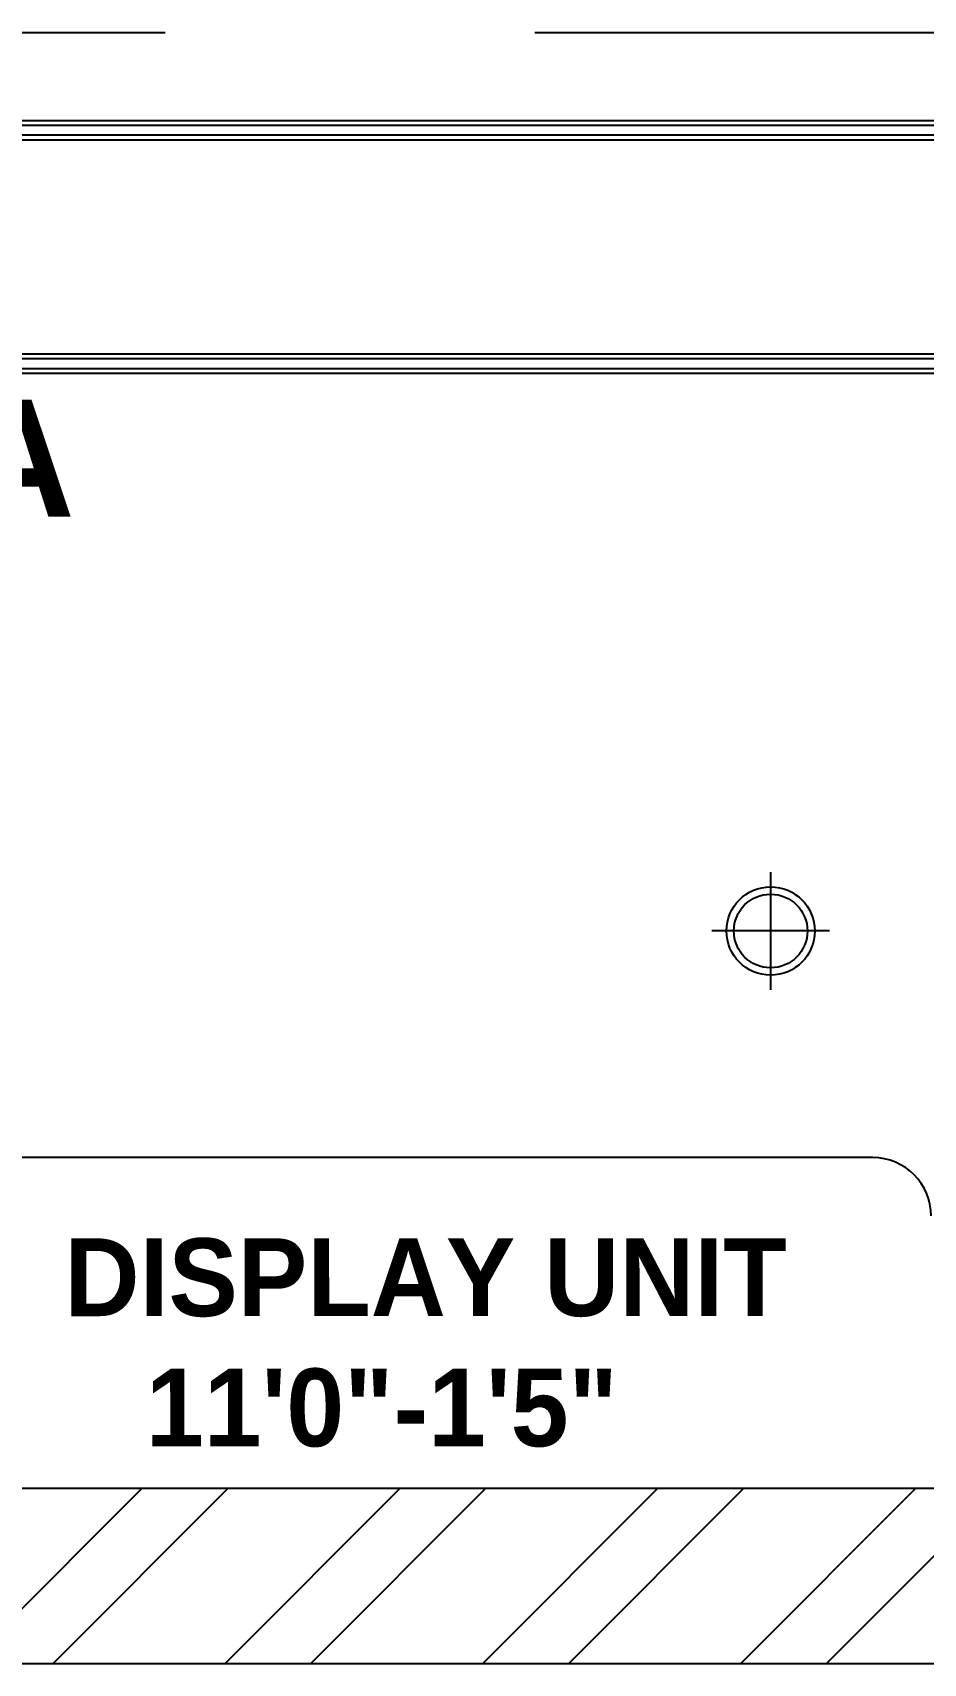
# Model space of a CAD drawing. Header units: inches. Extents: x 9636 to 21597, y -10243 to 557.
# Drawn here: x 15143 to 15188.8, y -151.8 to -68 of the extents above; entities that cross this region are included whole.
import ezdxf

# ---------------------------------------------------------------- set-up
doc = ezdxf.new("R2010")
doc.units = ezdxf.units.IN
doc.header["$MEASUREMENT"] = 0
doc.layers.add('IEL-HATCH-002', color=7, linetype='Continuous')
doc.styles.add('MtXpl_Stylus_BT', font='')
doc.styles.get('MtXpl_Stylus_BT').set_extended_font_data('Stylus BT', bold=True)

# ---------------------------------------------------------------- blocks, each defined once
blk = doc.blocks.new('ger')
at = {"color": 5}
for p, q in [((6473.06, -970.68), (6473.07, -978.68)), ((6469.07, -974.68), (6477.07, -974.68))]:
    blk.add_line(p, q, dxfattribs=at)
for radius in [3, 2.5]:
    blk.add_circle((6473.07, -974.68), radius, dxfattribs=at)
blk = doc.blocks.new('shht')
at = {"color": 251, "true_color": 0x636466}
for p, q in [((15056.619, -2227.178), (15117.119, -2227.178)), ((15136.119, -2227.178), (15196.619, -2227.178)), ((15153.498, -2285.014), (15027.346, -2285.014)), ((14882.498, -2302.014), (15258.498, -2302.014)), ((14882.498, -2311.014), (15442.498, -2311.014))]:
    blk.add_line(p, q, dxfattribs=at)
blk.add_arc((15153.498, -2288.014), 3, 0, 90, dxfattribs=at)
at = {"layer": 'IEL-HATCH-002', "color": 251, "linetype": 'Continuous', "true_color": 0x636466, "transparency": 33554687}
for p, q in [((15106.93, -2311.014), (15115.93, -2302.014)), ((15111.35, -2311.014), (15120.35, -2302.014)), ((15120.188, -2311.014), (15129.188, -2302.014)), ((15124.608, -2311.014), (15133.608, -2302.014)), ((15133.447, -2311.014), (15142.447, -2302.014)), ((15137.866, -2311.014), (15146.866, -2302.014)), ((15146.705, -2311.014), (15155.705, -2302.014)), ((15151.124, -2311.014), (15160.124, -2302.014))]:
    blk.add_line(p, q, dxfattribs=at)
at = {"color": 251, "true_color": 0x636466, "style": 'MtXpl_Stylus_BT'}
for s, height, p in [('DISPLAY AREA', 6, (15052.723, -2252.065)), ('DISPLAY UNIT', 4, (15111.932, -2293.164)), ('11\'0"-1\'5"', 4, (15116.12, -2299.859))]:
    blk.add_text(s, height=height, rotation=0.00944, dxfattribs=at).set_placement(p)

msp = doc.modelspace()

# ---------------------------------------------------------------- linework, layer by layer
at = {"color": 18, "true_color": 0x000000}
for p, q in [((14969.167, -72.47), (15291.167, -72.47)), ((14969.167, -73.47), (15291.167, -73.47)), ((14969.167, -84.47), (15291.167, -84.47)), ((14969.167, -85.47), (15291.167, -85.47))]:
    msp.add_line(p, q, dxfattribs=at)
at = {"color": 41, "true_color": 0xf4ee51}
for p, q in [((14969.167, -72.72), (15291.167, -72.72)), ((14969.167, -73.22), (15291.167, -73.22)), ((14969.167, -84.72), (15291.167, -84.72)), ((14969.167, -85.22), (15291.167, -85.22))]:
    msp.add_line(p, q, dxfattribs=at)

# ---------------------------------------------------------------- block references
msp.add_blockref('shht', (32.669, 2159.219))
at = {"xscale": 0.7567862946407661, "yscale": 0.7567862946407661, "zscale": 0.7567862946407661, "rotation": 270}
msp.add_blockref('ger', (15918.539, 4784.587), dxfattribs=at)

doc.saveas('drawing.dxf')
